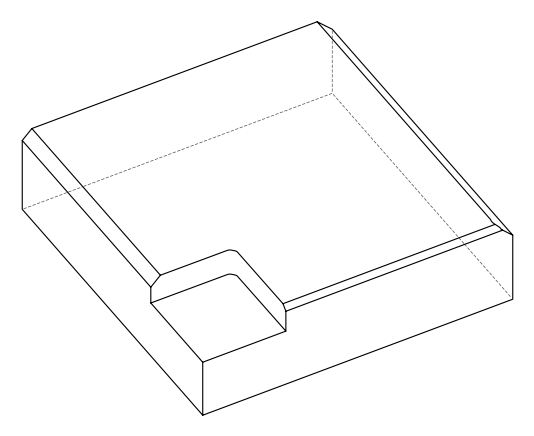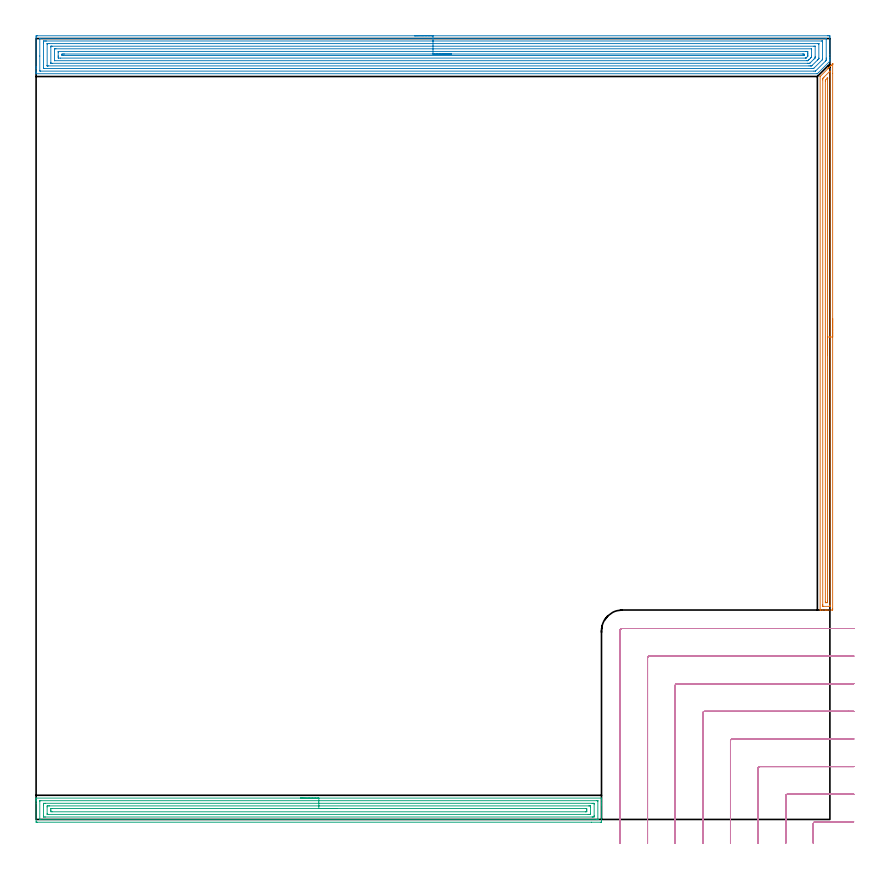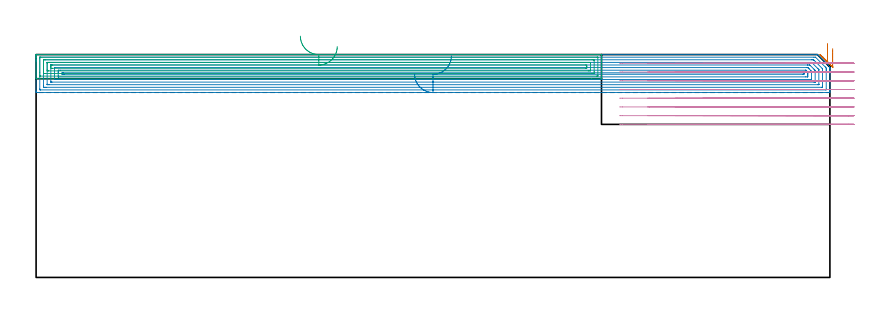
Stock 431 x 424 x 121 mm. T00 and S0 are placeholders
(PLAN: 4 operations, 1 tool changes, 67 min)
(1 AREA_MILL | FG_CHAMFER_SURFACE | UGT0205_001 | 7.22 min | 7060 mm3)
(2 AREA_MILL_1 | FG_CHAMFER_SURFACE_1 | UGT0205_001 | 27.76 min | 91247 mm3)
(3 AREA_MILL_2 | FG_CHAMFER_SURFACE_2 | UGT0205_001 | 12.54 min | 26927 mm3)
(4 MILL_CORNER_NOTCH_RECTANGULAR | CORNER_NOTCH_RECTANGULAR | UGT0201_094 | Follow Part, ap 5, ae 75% | 19.5 min | 532648 mm3)
(TOOL UGT0205_001 | Chamfer Mill 20 x 3 x 45 deg. | D20 FL50 Z2)
(TOOL UGT0201_094 | End mill 20 mm | D20 FL38 Z4)
(OP 1 AREA_MILL)
G17 G21 G94 G90
T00 M6
G54
G17 G0 G90 X432.5 Y271.95 S1061 M3
G43 Z131. H0
Z124.2
G94 G1 Y271.912 Z123.328 F250.
Y271.798 Z122.464
Y271.609 Z121.612
Y271.347 Z120.78
Y271.013 Z119.974
Y270.61 Z119.2
Y270.141 Z118.464
Y269.61 Z117.772
Y269.021 Z117.129
Y268.378 Z116.54
Y267.686 Z116.008
Y266.95 Z115.54
Y266.176 Z115.137
Y265.37 Z114.803
Y264.538 Z114.541
Y263.686 Z114.352
Y262.821 Z114.238
Y261.95 Z114.2
X432.499 Y114.301 Z114.201
X432.497 Y113.955
X432.493 Y113.71 Z114.204
X432.158 Y113.7 Z114.539
X429.537 Z117.158
X428.967 Z117.731
X428.663 Z118.034
X426.916 Z119.779
X425.938 Z120.761
X425.818 Z120.874
X425.809 Y113.701 Z120.883
X425.702 Y113.71 Z120.988
X425.7 Y113.855 Z121.
Y403.354
X425.706 Y403.395 Z120.991
X425.721 Y403.42 Z120.976
X425.853 Y403.553 Z120.847
X429.974 Y407.676 Z116.722
X430.113 Y407.814 Z116.584
X430.268 Y407.969 Z116.43
X430.41 Y408.113 Z116.285
X430.56 Y408.261 Z116.138
X430.695 Y408.396 Z116.002
X430.847 Y408.55 Z115.848
X431.347 Y409.046 Z115.353
X431.601 Y409.301 Z115.098
X431.721 Y409.423 Z114.975
X432.278 Y409.978 Z114.422
X432.451 Y410.152 Z114.247
X432.494 Y410.193 Z114.204
X432.497 Y410.194 Z114.201
X432.499 Y410.193 Z114.199
X432.5 Y405.098 Z114.2
Y261.95
X431.086 Z115.614
X431.085 Y116.289 Z115.615
X431.083 Y116.085 Z115.617
X431.079 Y115.742 Z115.621
X431.075 Y115.71 Z115.625
X431.014 Y115.706 Z115.686
X430.913 Y115.702 Z115.787
X430.787 Y115.7 Z115.913
X427.292 Y115.701 Z119.408
X427.16 Y115.706 Z119.54
X427.135 Y115.71 Z119.565
X427.121 Y115.717 Z119.579
X427.119 Y115.745 Z119.581
X427.116 Y115.881 Z119.584
X427.115 Y116.085 Z119.585
X427.114 Y116.775 Z119.586
X427.115 Y401.569 Z119.585
X427.119 Y402.254 Z119.581
X427.121 Y402.355 Z119.579
X427.218 Y402.462 Z119.482
X427.504 Y402.753 Z119.196
X427.79 Y403.04 Z118.91
X430.78 Y406.03 Z115.92
X430.877 Y406.125 Z115.823
X431.039 Y406.28 Z115.661
X431.079 Y406.316 Z115.621
X431.082 Y406.237 Z115.618
X431.084 Y406.03 Z115.616
X431.085 Y405.835 Z115.615
X431.086 Y261.95 Z115.614
X429.672 Z117.028
X429.671 Y118.624 Z117.029
X429.668 Y117.87 Z117.032
X429.666 Y117.738 Z117.034
X429.657 Y117.71 Z117.043
X429.62 Y117.706 Z117.08
X429.537 Y117.703 Z117.163
X428.829 Y117.7 Z117.871
X428.663 Z118.037
X428.608 Y117.702 Z118.092
X428.564 Y117.705 Z118.136
X428.54 Y117.709 Z118.16
X428.535 Y117.734 Z118.165
X428.531 Y117.87 Z118.169
X428.529 Y118.007 Z118.171
Y400.952
X428.533 Y401.227 Z118.167
X428.535 Y401.304 Z118.165
X428.547 Y401.336 Z118.153
X428.58 Y401.374 Z118.12
X428.663 Y401.463 Z118.037
X429.662 Y402.462 Z117.038
X429.665 Z117.035
X429.666 Z117.034
X429.67 Y402.366 Z117.03
X429.671 Y402.324 Z117.029
X429.672 Y261.95 Z117.028
Y261.078 Z117.067
Y260.213 Z117.18
Y259.362 Z117.369
Y258.53 Z117.632
Y257.724 Z117.965
Y256.95 Z118.368
Y256.214 Z118.837
Y255.522 Z119.368
Y254.879 Z119.957
Y254.289 Z120.601
Y253.758 Z121.293
Y253.29 Z122.028
Y252.887 Z122.802
Y252.553 Z123.608
Y252.291 Z124.44
Y252.102 Z125.292
Y251.988 Z126.157
Y251.95 Z127.028
G0 Z131.
M5
M2
(OP 2 AREA_MILL_1)
G17 G21 G94 G90
T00 M6
G54
G17 G0 G90 X205.5 Y425.5 S1061 M3
G43 Z131. H0
Z110.4
G94 G1 X205.538 Z109.528 F250.
X205.652 Z108.664
X205.841 Z107.812
X206.103 Z106.98
X206.437 Z106.174
X206.84 Z105.4
X207.309 Z104.664
X207.84 Z103.972
X208.429 Z103.329
X209.072 Z102.74
X209.764 Z102.209
X210.5 Z101.74
X211.274 Z101.337
X212.08 Z101.003
X212.912 Z100.741
X213.764 Z100.552
X214.628 Z100.438
X215.5 Z100.4
X429.84
X430.38 Y425.499 Z100.401
X430.915 Y425.494 Z100.403
X430.992 Y425.492 Z100.406
X430.996 Y424.963 Z100.934
X431. Y424.347 Z101.55
Y415.2 Z110.695
Y413.769 Z112.128
Y413.425 Z112.471
Y412.737 Z113.162
Y412.337 Z113.562
X430.999 Y411.992 Z113.902
X430.99 Y411.696 Z114.201
X430.947 Y411.65 Z114.249
X430.827 Y411.527 Z114.372
X430.702 Y411.401 Z114.497
X424.737 Y405.437 Z120.462
X424.284 Y404.983 Z120.914
X424.22 Y404.921 Z120.975
X424.206 Y404.916 Z120.98
X424.142 Y404.904 Z120.996
X424.131 Y404.903 Z120.997
X424.126 Y404.902 Z120.998
X0.173 Y404.9 Z121.
X0.01 Y404.903 Z120.988
X0.007 Y404.934 Z120.957
X0. Y405.316 Z120.584
Y405.637 Z120.263
Y406.324 Z119.571
Y407.556 Z118.341
Y408.1 Z117.795
Y408.715 Z117.18
Y424.691 Z101.206
X0.002 Y424.963 Z100.934
X0.008 Y425.492 Z100.406
X0.085 Y425.494 Z100.403
X0.62 Y425.5 Z100.4
X215.5
Y424.086 Z101.814
X428.593
X428.99 Y424.076 Z101.824
X428.999 Y423.673 Z102.227
X429. Y413.425 Z112.475
Y413.021 Z112.879
X428.994 Y412.537 Z113.363
X428.986 Y412.148 Z113.752
X428.593 Y411.743 Z114.157
X428.547 Y411.696 Z114.204
X423.232 Y406.382 Z119.518
X423.202 Y406.355 Z119.545
X423.163 Y406.324 Z119.576
X422.347 Y406.316 Z119.584
X2.407 Y406.314 Z119.586
X2.01 Y406.324 Z119.576
X2.001 Y406.727 Z119.173
X2. Y414.514 Z111.386
X2.001 Y423.591 Z102.309
X2.01 Y424.076 Z101.824
X2.397 Y424.086 Z101.814
X2.407
X215.5
Y422.672 Z103.228
X426.433 Y422.671 Z103.229
X426.806 Y422.67 Z103.23
X426.931 Y422.668 Z103.232
X426.974 Y422.665 Z103.235
X426.99 Y422.662 Z103.238
X426.993 Y422.621 Z103.279
X426.997 Y422.493 Z103.407
X426.999 Y422.3 Z103.6
X427. Y422.108 Z103.792
Y413.233 Z112.667
X426.997 Y412.885 Z113.015
X426.994 Y412.711 Z113.189
X426.99 Y412.625 Z113.275
X426.974 Y412.585 Z113.315
X426.933 Y412.537 Z113.363
X426.872 Y412.472 Z113.428
X426.806 Y412.406 Z113.494
X422.339 Y407.939 Z117.961
X422.188 Y407.795 Z118.105
X422.134 Y407.745 Z118.155
X422.077 Y407.738 Z118.162
X421.814 Y407.734 Z118.166
X421.446 Y407.732 Z118.168
X420.923 Y407.731 Z118.169
X4.567 Y407.729 Z118.171
X4.194 Y407.73 Z118.17
X4.069 Y407.732 Z118.168
X4.026 Y407.735 Z118.165
X4.01 Y407.738 Z118.162
X4.007 Y407.779 Z118.121
X4.003 Y407.907 Z117.993
X4.001 Y408.1 Z117.8
X4. Y408.292 Z117.608
Y421.605 Z104.295
X4.003 Y422.3 Z103.6
X4.005 Y422.488 Z103.412
X4.017 Y422.664 Z103.236
X4.194 Y422.667 Z103.233
X4.715 Y422.67 Z103.23
X5.087 Y422.671 Z103.229
X5.607
X215.5 Y422.672 Z103.228
Y421.257 Z104.643
X424.283
X424.904 Y421.253 Z104.647
X424.975 Y421.251 Z104.649
X424.99 Y421.249 Z104.651
X424.993 Y421.228 Z104.672
X424.997 Y421.176 Z104.724
X424.999 Y420.966 Z104.934
X425. Y413.425 Z112.475
X424.996 Y413.208 Z112.692
X424.992 Y413.1 Z112.8
X424.988 Y413.048 Z112.852
X424.955 Y413.013 Z112.887
X424.751 Y412.804 Z113.096
X424.488 Y412.537 Z113.363
X424.308 Y412.357 Z113.543
X421.446 Y409.495 Z116.405
X421.187 Y409.244 Z116.656
X421.095 Y409.156 Z116.744
X420.919 Y409.152 Z116.748
X420.552 Y409.147 Z116.753
X420.393 Y409.145 Z116.755
X419.659
X6.717 Y409.143 Z116.757
X6.096 Y409.147 Z116.753
X6.025 Y409.149 Z116.751
X6.01 Y409.151 Z116.749
X6.007 Y409.172 Z116.728
X6.004 Y409.224 Z116.676
X6.001 Y409.434 Z116.466
Y420.959 Z104.941
X6.004 Y421.176 Z104.724
X6.007 Y421.23 Z104.67
X6.011 Y421.25 Z104.65
X6.033 Y421.252 Z104.648
X6.14 Y421.255 Z104.645
X6.874 Y421.257 Z104.643
X7.031
X215.5
Y419.843 Z106.057
X422.339
X422.546 Y419.841 Z106.059
X422.958 Y419.836 Z106.064
X422.992 Y419.833 Z106.067
X422.994 Y419.821 Z106.079
X422.997 Y419.789 Z106.111
X422.999 Y419.732 Z106.168
X423. Y419.638 Z106.262
X422.999 Y414.312 Z111.588
X422.996 Y413.66 Z112.24
X422.99 Y413.541 Z112.359
X422.978 Y413.488 Z112.412
X422.919 Y413.425 Z112.475
X422.633 Y413.133 Z112.767
X422.339 Y412.837 Z113.063
X420.407 Y410.906 Z114.994
X420.26 Y410.762 Z115.138
X420.058 Y410.568 Z115.332
X419.859 Y410.563 Z115.337
X419.659 Y410.561 Z115.339
X418.969 Y410.559 Z115.341
X418.765
X8.661 Y410.557 Z115.343
X8.454 Y410.559 Z115.341
X8.042 Y410.564 Z115.336
X8.009 Y410.567 Z115.333
X8.006 Y410.579 Z115.321
X8.003 Y410.611 Z115.289
X8.001 Y410.668 Z115.232
X8. Y410.762 Z115.138
X8.001 Y419.406 Z106.494
X8.003 Y419.638 Z106.262
X8.008 Y419.802 Z106.098
X8.01 Y419.836 Z106.064
X8.11 Y419.839 Z106.061
X8.248 Y419.841 Z106.059
X8.455 Y419.843 Z106.057
X8.661
X215.5
Y418.429 Z107.471
X420.876 Y418.428 Z107.472
X420.947 Y418.427 Z107.473
X420.982 Y418.424 Z107.476
X420.99 Y418.421 Z107.479
X420.993 Y418.413 Z107.487
X420.999 Y418.307 Z107.593
X421. Y414.755 Z111.145
X420.998 Y414.312 Z111.588
X420.994 Y414.09 Z111.81
X420.99 Y413.98 Z111.92
X420.977 Y413.937 Z111.963
X420.955 Y413.912 Z111.988
X420.552 Y413.5 Z112.4
X420.515 Y413.462 Z112.438
X419.659 Y412.606 Z113.294
X419.59 Y412.537 Z113.363
X419.175 Y412.13 Z113.77
X419.034 Y411.994 Z113.906
X419.01 Y411.98 Z113.92
X418.977 Y411.978 Z113.922
X418.907 Y411.975 Z113.925
X418.765 Y411.974 Z113.926
X418.439 Y411.973 Z113.927
X10.124 Y411.972 Z113.928
X10.053 Y411.973 Z113.927
X10.018 Y411.976 Z113.924
X10.01 Y411.979 Z113.921
X10.007 Y411.987 Z113.913
X10.001 Y412.093 Z113.807
Y418.307 Z107.593
X10.003 Y418.371 Z107.529
X10.008 Y418.409 Z107.491
X10.012 Y418.422 Z107.478
X10.022 Y418.424 Z107.476
X10.163 Y418.427 Z107.473
X10.448 Y418.428 Z107.472
X10.772 Y418.429 Z107.471
X215.5
Y417.015 Z108.885
X417.872
X418.729 Y417.011 Z108.889
X418.765 Y417.008 Z108.892
X418.99 Y416.975 Z108.925
X418.996 Y416.746 Z109.154
X418.999 Y416.088 Z109.812
X419. Y415.854 Z110.046
Y415.2 Z110.7
Y414.967 Z110.933
X418.996 Y414.64 Z111.26
X418.992 Y414.476 Z111.424
X418.988 Y414.397 Z111.503
X418.911 Y414.312 Z111.588
X418.84 Y414.238 Z111.662
X418.765 Y414.162 Z111.738
X418.394 Y413.794 Z112.106
X418.019 Y413.425 Z112.475
X417.991 Y413.4 Z112.5
X417.946 Y413.393 Z112.507
X417.908 Y413.389 Z112.511
X417.872 Y413.388 Z112.512
X13.128 Y413.385 Z112.515
X12.271 Y413.389 Z112.511
X12.235 Y413.392 Z112.508
X12.01 Y413.425 Z112.475
X12.004 Y413.654 Z112.246
X12.001 Y414.312 Z111.588
X12. Y414.546 Z111.354
X12.001 Y416.32 Z109.58
X12.008 Y416.975 Z108.925
X12.01 Y417. Z108.9
X12.026 Y417.008 Z108.892
X12.076 Y417.011 Z108.889
X12.155 Y417.014 Z108.886
X215.5 Y417.015 Z108.885
Y415.6 Z110.3
X416.085
X416.577 Y415.598 Z110.302
X416.978 Y415.593 Z110.307
X416.999 Y415.2 Z110.7
Y415.179 Z110.721
X416.978 Y414.835 Z111.065
X416.943 Y414.808 Z111.092
X416.916 Y414.805 Z111.095
X416.855 Y414.802 Z111.098
X14.915 Y414.8 Z111.1
X14.423 Y414.802 Z111.098
X14.022 Y414.807 Z111.093
X14.001 Y415.2 Z110.7
Y415.221 Z110.679
X14.022 Y415.593 Z110.307
X14.514 Y415.598 Z110.302
X14.915 Y415.6 Z110.3
X15.406
X215.5
X216.372 Z110.338
X217.237 Z110.451
X218.088 Z110.64
X218.92 Z110.903
X219.726 Z111.236
X220.5 Z111.639
X221.236 Z112.108
X221.928 Z112.639
X222.571 Z113.228
X223.161 Z113.872
X223.692 Z114.564
X224.16 Z115.3
X224.563 Z116.073
X224.897 Z116.879
X225.159 Z117.711
X225.348 Z118.563
X225.462 Z119.428
X225.5 Z120.3
G0 Z131.
M5
M2
(OP 3 AREA_MILL_2)
G17 G21 G94 G90
T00 M6
G54
G17 G0 G90 X143.5 Y11.6 S1061 M3
G43 Z131. H0
G94 G1 X143.538 Z130.128 F250.
X143.652 Z129.263
X143.841 Z128.412
X144.103 Z127.58
X144.437 Z126.774
X144.84 Z126.
X145.308 Z125.264
X145.84 Z124.572
X146.429 Z123.929
X147.072 Z123.339
X147.764 Z122.808
X148.5 Z122.34
X149.274 Z121.937
X150.08 Z121.603
X150.912 Z121.341
X151.764 Z121.152
X152.628 Z121.038
X153.5 Z121.
X306.82
X306.99 Y11.598 Z120.989
X306.997 Y11.44 Z120.832
X307. Y11.275 Z120.674
Y11.026 Z120.425
Y10.318 Z119.713
Y9.087 Z118.483
Y8.562 Z117.957
Y7.946 Z117.342
Y-1.096 Z108.301
X306.997 Y-1.361 Z108.036
X306.99 Y-1.492 Z107.906
X306.857 Y-1.499 Z107.899
X306.373 Y-1.5 Z107.9
X301.596
X0.627
X0.139 Y-1.495 Z107.903
X0.01 Y-1.492 Z107.906
X0. Y-1.359 Z108.039
Y8.562 Z117.957
Y9.965 Z119.361
Y10.318 Z119.713
Y11.026 Z120.425
Y11.275 Z120.674
X0.003 Y11.44 Z120.832
X0.01 Y11.598 Z120.989
X0.18 Y11.6 Z121.
X153.5
Y10.186 Z119.586
X304.585 Y10.185 Z119.585
X304.722 Y10.184 Z119.584
X304.947 Y10.179 Z119.579
X304.991 Y10.175 Z119.575
X304.995 Y10.143 Z119.543
X304.997 Y10.109 Z119.509
X305. Y9.911 Z119.311
Y0.116 Z109.516
X304.998 Y0.008 Z109.408
X304.994 Y-0.064 Z109.336
X304.99 Y-0.08 Z109.32
X304.986 Y-0.082 Z109.318
X304.964 Y-0.084 Z109.316
X304.585 Y-0.086 Z109.314
X304.45
X2.415 Y-0.085 Z109.315
X2.278 Y-0.084 Z109.316
X2.053 Y-0.079 Z109.321
X2.009 Y-0.075 Z109.325
X2.005 Y-0.043 Z109.357
X2.003 Y-0.009 Z109.391
X2. Y0.189 Z109.589
Y9.984 Z119.384
X2.002 Y10.092 Z119.492
X2.006 Y10.164 Z119.564
X2.01 Y10.18 Z119.58
X2.014 Y10.182 Z119.582
X2.036 Y10.184 Z119.584
X2.415 Y10.186 Z119.586
X2.55
X153.5
Y8.772 Z118.172
X301.903 Y8.771 Z118.171
X302.588 Y8.768 Z118.168
X302.797 Y8.764 Z118.164
X302.99 Y8.755 Z118.155
X302.995 Y8.562 Z117.962
X302.999 Y8.364 Z117.764
X303. Y2.217 Z111.617
X302.995 Y1.538 Z110.938
X302.993 Y1.345 Z110.745
X302.797 Y1.335 Z110.735
X302.115 Y1.33 Z110.73
X301.903 Y1.329 Z110.729
X5.097
X4.412 Y1.332 Z110.732
X4.203 Y1.335 Z110.735
X4.01 Y1.345 Z110.745
X4.005 Y1.538 Z110.938
X4.001 Y1.736 Z111.136
X4. Y7.883 Z117.283
X4.005 Y8.562 Z117.962
X4.007 Y8.755 Z118.155
X4.203 Y8.764 Z118.164
X4.885 Y8.77 Z118.17
X5.097 Y8.771 Z118.171
X153.5 Y8.772 Z118.172
Y7.357 Z116.757
X300.115
X300.449 Y7.356 Z116.756
X300.853 Y7.352 Z116.752
X300.927 Y7.35 Z116.75
X300.99 Y7.341 Z116.741
X300.993 Y7.24 Z116.64
X301. Y6.815 Z116.215
Y3.303 Z112.703
X300.993 Y2.859 Z112.259
X300.99 Y2.757 Z112.157
X300.863 Y2.75 Z112.15
X300.673 Y2.746 Z112.146
X300.115 Y2.743 Z112.143
X299.782
X6.885
X6.551 Y2.744 Z112.144
X6.147 Y2.748 Z112.148
X6.073 Y2.75 Z112.15
X6.01 Y2.759 Z112.159
X6.007 Y2.86 Z112.26
X6. Y3.285 Z112.685
Y6.797 Z116.197
X6.007 Y7.241 Z116.641
X6.01 Y7.343 Z116.743
X6.137 Y7.35 Z116.75
X6.327 Y7.354 Z116.754
X6.885 Y7.357 Z116.757
X7.218
X153.5
Y5.943 Z115.343
X298.327
X298.99 Y5.928 Z115.328
X298.999 Y5.268 Z114.668
Y5.05 Z114.45
X298.996 Y4.393 Z113.793
X298.99 Y4.172 Z113.572
X298.342 Y4.157 Z113.557
X298.327
X8.673
X8.01 Y4.172 Z113.572
X8.001 Y4.831 Z114.231
Y5.05 Z114.45
X8.004 Y5.707 Z115.107
X8.01 Y5.928 Z115.328
X8.658 Y5.943 Z115.343
X8.673
X153.5
X154.372 Z115.381
X155.236 Z115.495
X156.088 Z115.684
X156.92 Z115.946
X157.726 Z116.28
X158.5 Z116.683
X159.236 Z117.152
X159.928 Z117.683
X160.571 Z118.272
X161.16 Z118.915
X161.692 Z119.607
X162.16 Z120.343
X162.563 Z121.117
X162.897 Z121.923
X163.159 Z122.755
X163.348 Z123.607
X163.462 Z124.472
X163.5 Z125.343
G0 Z131.
M5
M2
(OP 4 MILL_CORNER_NOTCH_RECTANGULAR)
G17 G21 G94 G90
T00 M6
G54
G17 G0 G90 X443.915 Y-1.3 S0 M3
G43 Z131. H0
Z116.262
G94 G1 X440.915 F250.
X422.992 F500.
G3 X422. Y-2.292 R1.
G1 Y-10.
Y-13. F250.
G0 Z131.
X444. Y13.7
Z116.262
G1 X441.
X407.993 F500.
G3 X407. Y12.707 R1.
G1 Y-10.
Y-13. F250.
G0 Z131.
X444. Y28.7
Z116.262
G1 X441.
X392.993 F500.
G3 X392. Y27.707 R1.
G1 Y-10.
Y-13. F250.
G0 Z131.
X444. Y43.7
Z116.262
G1 X441.
X377.994 F500.
G3 X377. Y42.706 R1.
G1 Y-10.
Y-13. F250.
G0 Z131.
X444. Y58.7
Z116.262
G1 X441.
X362.994 F500.
G3 X362. Y57.706 R1.
G1 Y-10.
Y-13. F250.
G0 Z131.
X444. Y73.7
Z116.262
G1 X441.
X347.995 F500.
G3 X347. Y72.705 R1.
G1 Y-10.
Y-13. F250.
G0 Z131.
X444. Y88.7
Z116.262
G1 X441.
X332.995 F500.
G3 X332. Y87.705 R1.
G1 Y-10.
Y-13. F250.
G0 Z131.
X444. Y103.7
Z116.262
G1 X441.
X318.3 F500.
G3 X317. Y102.4 R1.3
G1 Y-10.
Y-13. F250.
G0 Z131.
X443.915 Y-1.3
Z111.525
G1 X440.915
X422.993 F500.
G3 X422. Y-2.293 R1.
G1 Y-10.
Y-13. F250.
G0 Z131.
X444. Y13.7
Z111.525
G1 X441.
X407.993 F500.
G3 X407. Y12.707 R1.
G1 Y-10.
Y-13. F250.
G0 Z131.
X444. Y28.7
Z111.525
G1 X441.
X392.993 F500.
G3 X392. Y27.707 R1.
G1 Y-10.
Y-13. F250.
G0 Z131.
X444. Y43.7
Z111.525
G1 X441.
X377.994 F500.
G3 X377. Y42.706 R1.
G1 Y-10.
Y-13. F250.
G0 Z131.
X444. Y58.7
Z111.525
G1 X441.
X362.994 F500.
G3 X362. Y57.706 R1.
G1 Y-10.
Y-13. F250.
G0 Z131.
X444. Y73.7
Z111.525
G1 X441.
X347.995 F500.
G3 X347. Y72.705 R1.
G1 Y-10.
Y-13. F250.
G0 Z131.
X444. Y88.7
Z111.525
G1 X441.
X332.995 F500.
G3 X332. Y87.705 R1.
G1 Y-10.
Y-13. F250.
G0 Z131.
X444. Y103.7
Z111.525
G1 X441.
X318.3 F500.
G3 X317. Y102.4 R1.3
G1 Y-10.
Y-13. F250.
G0 Z131.
X443.915 Y-1.3
Z106.787
G1 X440.915
X422.992 F500.
G3 X422. Y-2.292 R1.
G1 Y-10.
Y-13. F250.
G0 Z131.
X444. Y13.7
Z106.787
G1 X441.
X407.993 F500.
G3 X407. Y12.707 R1.
G1 Y-10.
Y-13. F250.
G0 Z131.
X444. Y28.7
Z106.787
G1 X441.
X392.993 F500.
G3 X392. Y27.707 R1.
G1 Y-10.
Y-13. F250.
G0 Z131.
X444. Y43.7
Z106.787
G1 X441.
X377.994 F500.
G3 X377. Y42.706 R1.
G1 Y-10.
Y-13. F250.
G0 Z131.
X444. Y58.7
Z106.787
G1 X441.
X362.994 F500.
G3 X362. Y57.706 R1.
G1 Y-10.
Y-13. F250.
G0 Z131.
X444. Y73.7
Z106.787
G1 X441.
X347.995 F500.
G3 X347. Y72.705 R1.
G1 Y-10.
Y-13. F250.
G0 Z131.
X444. Y88.7
Z106.787
G1 X441.
X332.995 F500.
G3 X332. Y87.705 R1.
G1 Y-10.
Y-13. F250.
G0 Z131.
X444. Y103.7
Z106.787
G1 X441.
X318.3 F500.
G3 X317. Y102.4 R1.3
G1 Y-10.
Y-13. F250.
G0 Z131.
X443.915 Y-1.3
Z102.05
G1 X440.915
X422.992 F500.
G3 X422. Y-2.292 R1.
G1 Y-10.
Y-13. F250.
G0 Z131.
X444. Y13.7
Z102.05
G1 X441.
X407.993 F500.
G3 X407. Y12.707 R1.
G1 Y-10.
Y-13. F250.
G0 Z131.
X444. Y28.7
Z102.05
G1 X441.
X392.993 F500.
G3 X392. Y27.707 R1.
G1 Y-10.
Y-13. F250.
G0 Z131.
X444. Y43.7
Z102.05
G1 X441.
X377.994 F500.
G3 X377. Y42.706 R1.
G1 Y-10.
Y-13. F250.
G0 Z131.
X444. Y58.7
Z102.05
G1 X441.
X362.994 F500.
G3 X362. Y57.706 R1.
G1 Y-10.
Y-13. F250.
G0 Z131.
X444. Y73.7
Z102.05
G1 X441.
X347.995 F500.
G3 X347. Y72.705 R1.
G1 Y-10.
Y-13. F250.
G0 Z131.
X444. Y88.7
Z102.05
G1 X441.
X332.995 F500.
G3 X332. Y87.705 R1.
G1 Y-10.
Y-13. F250.
G0 Z131.
X444. Y103.7
Z102.05
G1 X441.
X318.3 F500.
G3 X317. Y102.4 R1.3
G1 Y-10.
Y-13. F250.
G0 Z131.
X443.915 Y-1.3
Z97.312
G1 X440.915
X422.992 F500.
G3 X422. Y-2.292 R1.
G1 Y-10.
Y-13. F250.
G0 Z131.
X444. Y13.7
Z97.312
G1 X441.
X407.993 F500.
G3 X407. Y12.707 R1.
G1 Y-10.
Y-13. F250.
G0 Z131.
X444. Y28.7
Z97.312
G1 X441.
X392.993 F500.
G3 X392. Y27.707 R1.
G1 Y-10.
Y-13. F250.
G0 Z131.
X444. Y43.7
Z97.312
G1 X441.
X377.994 F500.
G3 X377. Y42.706 R1.
G1 Y-10.
Y-13. F250.
G0 Z131.
X444. Y58.7
Z97.312
G1 X441.
X362.994 F500.
G3 X362. Y57.706 R1.
G1 Y-10.
Y-13. F250.
G0 Z131.
X444. Y73.7
Z97.312
G1 X441.
X347.995 F500.
G3 X347. Y72.705 R1.
G1 Y-10.
Y-13. F250.
G0 Z131.
X444. Y88.7
Z97.312
G1 X441.
X332.995 F500.
G3 X332. Y87.705 R1.
G1 Y-10.
Y-13. F250.
G0 Z131.
X444. Y103.7
Z97.312
G1 X441.
X318.3 F500.
G3 X317. Y102.4 R1.3
G1 Y-10.
Y-13. F250.
G0 Z131.
X443.915 Y-1.3
Z92.575
G1 X440.915
X422.992 F500.
G3 X422. Y-2.292 R1.
G1 Y-10.
Y-13. F250.
G0 Z131.
X444. Y13.7
Z92.575
G1 X441.
X407.993 F500.
G3 X407. Y12.707 R1.
G1 Y-10.
Y-13. F250.
G0 Z131.
X444. Y28.7
Z92.575
G1 X441.
X392.993 F500.
G3 X392. Y27.707 R1.
G1 Y-10.
Y-13. F250.
G0 Z131.
X444. Y43.7
Z92.575
G1 X441.
X377.994 F500.
G3 X377. Y42.706 R1.
G1 Y-10.
Y-13. F250.
G0 Z131.
X444. Y58.7
Z92.575
G1 X441.
X362.994 F500.
G3 X362. Y57.706 R1.
G1 Y-10.
Y-13. F250.
G0 Z131.
X444. Y73.7
Z92.575
G1 X441.
X347.995 F500.
G3 X347. Y72.705 R1.
G1 Y-10.
Y-13. F250.
G0 Z131.
X444. Y88.7
Z92.575
G1 X441.
X332.995 F500.
G3 X332. Y87.705 R1.
G1 Y-10.
Y-13. F250.
G0 Z131.
X444. Y103.7
Z92.575
G1 X441.
X318.3 F500.
G3 X317. Y102.4 R1.3
G1 Y-10.
Y-13. F250.
G0 Z131.
X443.915 Y-1.3
Z87.837
G1 X440.915
X422.992 F500.
G3 X422. Y-2.292 R1.
G1 Y-10.
Y-13. F250.
G0 Z131.
X444. Y13.7
Z87.837
G1 X441.
X407.993 F500.
G3 X407. Y12.707 R1.
G1 Y-10.
Y-13. F250.
G0 Z131.
X444. Y28.7
Z87.837
G1 X441.
X392.993 F500.
G3 X392. Y27.707 R1.
G1 Y-10.
Y-13. F250.
G0 Z131.
X444. Y43.7
Z87.837
G1 X441.
X377.994 F500.
G3 X377. Y42.706 R1.
G1 Y-10.
Y-13. F250.
G0 Z131.
X444. Y58.7
Z87.837
G1 X441.
X362.994 F500.
G3 X362. Y57.706 R1.
G1 Y-10.
Y-13. F250.
G0 Z131.
X444. Y73.7
Z87.837
G1 X441.
X347.995 F500.
G3 X347. Y72.705 R1.
G1 Y-10.
Y-13. F250.
G0 Z131.
X444. Y88.7
Z87.837
G1 X441.
X332.995 F500.
G3 X332. Y87.705 R1.
G1 Y-10.
Y-13. F250.
G0 Z131.
X444. Y103.7
Z87.837
G1 X441.
X318.3 F500.
G3 X317. Y102.4 R1.3
G1 Y-10.
Y-13. F250.
G0 Z131.
X443.915 Y-1.3
Z83.1
G1 X440.915
X422.992 F500.
G3 X422. Y-2.292 R1.
G1 Y-10.
Y-13. F250.
G0 Z131.
X444. Y13.7
Z83.1
G1 X441.
X407.993 F500.
G3 X407. Y12.707 R1.
G1 Y-10.
Y-13. F250.
G0 Z131.
X444. Y28.7
Z83.1
G1 X441.
X392.993 F500.
G3 X392. Y27.707 R1.
G1 Y-10.
Y-13. F250.
G0 Z131.
X444. Y43.7
Z83.1
G1 X441.
X377.994 F500.
G3 X377. Y42.706 R1.
G1 Y-10.
Y-13. F250.
G0 Z131.
X444. Y58.7
Z83.1
G1 X441.
X362.994 F500.
G3 X362. Y57.706 R1.
G1 Y-10.
Y-13. F250.
G0 Z131.
X444. Y73.7
Z83.1
G1 X441.
X347.995 F500.
G3 X347. Y72.705 R1.
G1 Y-10.
Y-13. F250.
G0 Z131.
X444. Y88.7
Z83.1
G1 X441.
X332.995 F500.
G3 X332. Y87.705 R1.
G1 Y-10.
Y-13. F250.
G0 Z131.
X444. Y103.7
Z83.1
G1 X441.
X318.3 F500.
G3 X317. Y102.4 R1.3
G1 Y-10.
Y-13. F250.
G0 Z131.
M5
M2
